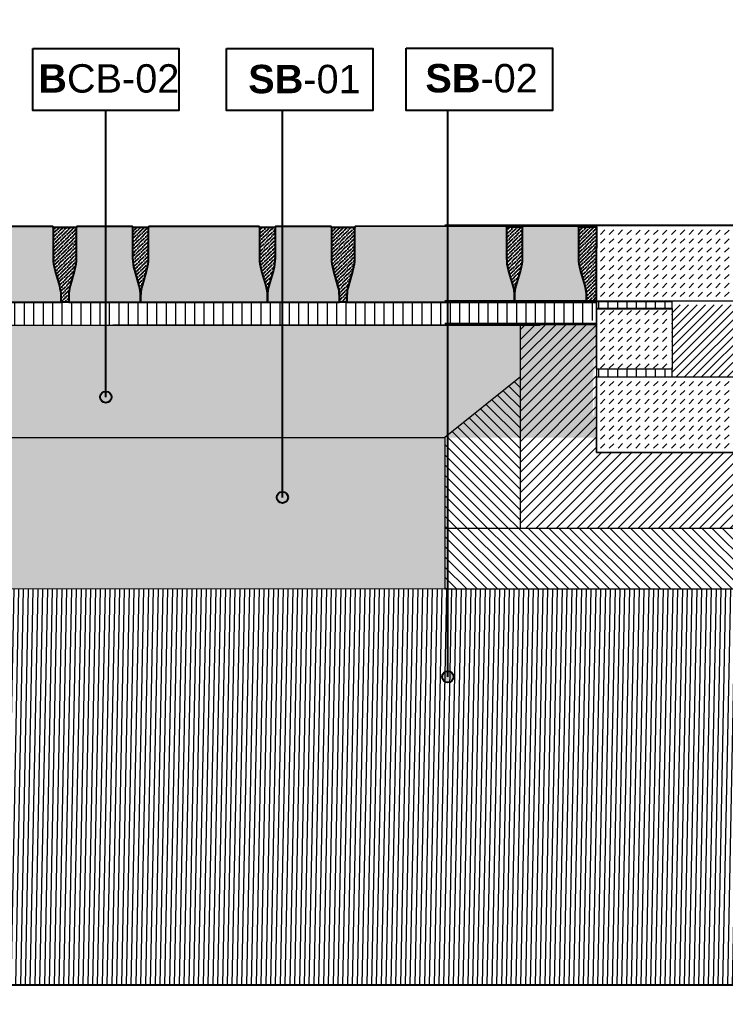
# Model space of a CAD drawing. Header units: metres. Extents: x -325 to 301, y -147 to 149.
# Drawn here: x 70.762 to 71.694, y 79.092 to 80.389 of the extents above; entities that cross this region are included whole.
import ezdxf

# ---------------------------------------------------------------- set-up
doc = ezdxf.new("R2010")
doc.units = ezdxf.units.M
doc.linetypes.add('HIDDEN', pattern=[0.375, 0.25, -0.125])
for name, color, linetype, plot in [('-aux', 50, 'Continuous', False), ('-AUX-QAD', 5, 'Continuous', False), ('02-L-AUX', 2, 'Continuous', False)]:
    doc.layers.add(name, color=color, linetype=linetype, plot=plot)
doc.layers.add('0-TX-1_25', color=7, linetype='Continuous', true_color=0x3f4f7f)
doc.layers.add('EIT_3 TR sorra', color=7, linetype='Continuous', true_color=0xd8ceb0)
for name, color, linetype in [('02-L-Waterfeatures 02', 152, 'Continuous'), ('1-L- kodolé', 7, 'Continuous'), ('A-KEYPLAN_HATCH', 7, 'Continuous'), ('A_TEXT_2', 7, 'Continuous')]:
    doc.layers.add(name, color=color, linetype=linetype)
for name, color, linetype, lineweight, true_color in [('03-TR-Paviment_05_Open Joint Precast Pavements', 7, 'Continuous', 5, 0xb3b3b3), ('03-TR-Paviment_08_Natural Stone Bleachers', 7, 'Continuous', 5, 0xafad9d), ('3-TR sorra granitica', 7, 'Continuous', 0, 0xf2dac9), ('3-TR tot_u', 7, 'Continuous', 5, 0x787878)]:
    doc.layers.add(name, color=color, linetype=linetype, lineweight=lineweight, true_color=true_color)
for name, color, linetype, lineweight in [('1-CM', 7, 'Continuous', 0), ('3-TR Formigó', 252, 'Continuous', 0), ('3-TR Seleccionat', 44, 'Continuous', 0), ('3-TR Tot-u', 37, 'Continuous', 0)]:
    doc.layers.add(name, color=color, linetype=linetype, lineweight=lineweight)
doc.styles.get("Standard").update_dxf_attribs({"font": 'arial.ttf'})
pattern_1 = [(44.44704254352422, (41.67273347563943, 9.792104224077281), (0.001874050511207277, 0.006619192748027979), [0.008532812500000073, -0.001706562500000015, 0, -0.001706562500000015])]
pattern_2 = [(45, (-73.57863360661477, -79.45729303602415), (0, 0.01172304347040739), [0.00828944353406974, -0.00828944353406974])]

# ---------------------------------------------------------------- blocks, each defined once
blk = doc.blocks.new('hatch keyplan 2')
at = {"layer": 'A-KEYPLAN_HATCH'}
blk.add_lwpolyline([(0, 0.005476596624248486), (0.012874798693294, 0.005476596623793739), (0.012874798693294, -2.273736754432321e-13), (0, 0)], close=True, dxfattribs=at)
blk = doc.blocks.new('hatch keyplan')
at = {"layer": 'A-KEYPLAN_HATCH'}
blk.add_blockref('hatch keyplan 2', (1.430579833341536, 0.8521467901477053), dxfattribs=at)
blk = doc.blocks.new('SB-01')
at = {"layer": 'A-KEYPLAN_HATCH'}
blk.add_blockref('hatch keyplan', (-1.430579833341536, -0.8521467901477053), dxfattribs=at)
at = {"layer": 'A_TEXT_2', "insert": (-0.0007977307988561444, 0.004032374434375541), "char_height": 0.0025, "attachment_point": 1}
blk.add_mtext_dynamic_manual_height_columns('\\pi0.00271;{\\fArial|b1|i0|c0|p34;SB}-01', width=0.01456192034901793, gutter_width=0.015, heights=[0], dxfattribs=at)
blk = doc.blocks.new('B-CB02')
at = {"layer": 'A-KEYPLAN_HATCH'}
blk.add_blockref('hatch keyplan', (-1.430579833341536, -0.8521467901477053), dxfattribs=at)
at = {"layer": 'A_TEXT_2', "insert": (-0.0007977308478888112, 0.004087061300781514), "char_height": 0.0025, "attachment_point": 1}
blk.add_mtext_dynamic_manual_height_columns('\\pi0.00129;{\\fArial|b1|i0|c0|p34;B}CB-02', width=0.01456192034901793, gutter_width=0.015, heights=[0], dxfattribs=at)
blk = doc.blocks.new('SB-02')
at = {"layer": 'A-KEYPLAN_HATCH'}
blk.add_blockref('hatch keyplan', (-1.430579833341138, -0.8521467901475916), dxfattribs=at)
at = {"layer": 'A_TEXT_2', "insert": (-0.0007977306930945227, 0.004083503112326525), "char_height": 0.0025, "attachment_point": 1}
blk.add_mtext_dynamic_manual_height_columns('\\pi0.00249;{\\fArial|b1|i0|c0|p34;SB}-02', width=0.01456192034901793, gutter_width=0.015, heights=[0], dxfattribs=at)
blk = doc.blocks.new('POINT')
at = {"layer": '0-TX-1_25'}
h = blk.add_hatch(dxfattribs=at)
h.set_pattern_fill('ANGLE', color=256)
h.set_pattern_definition([(0, (-83.74681484067048, -12.72584030761209), (0, 6.985), [5.08, -1.905]), (90, (-83.74681484067048, -12.72584030761209), (-6.985, 4.277078946022131e-16), [5.08, -1.905])])
edge = h.paths.add_edge_path()
edge.add_arc((0, 0), 0.0075, 0, 360)
h = blk.add_hatch(color=256, dxfattribs=at)
h.dxf.hatch_style = 1
edge = h.paths.add_edge_path()
edge.add_arc((0, 0), 0.0075, 0, 360)
blk.add_circle((0, 0), 0.0075, dxfattribs=at)
blk = doc.blocks.new('Channel 40cm In Situ + NatStone BRIDGE')
at = {"layer": '02-L-Waterfeatures 02', "lineweight": 9, "transparency": 33554687}
h = blk.add_hatch(dxfattribs=at)
h.set_pattern_fill('ANSI31', color=256, scale=0.002499999999999999, angle=2.627825166700061e-09)
h.set_pattern_definition([(45.00000000262782, (-74.46839384800715, -31.50471234945122), (-0.005612660075925638, 0.005612660075410798), [])])
h.paths.add_polyline_path([(0.3000000000000114, 0.3751946548053837), (0.700000000000017, 0.3751946548053837), (0.6999999999999744, 0.2799999999999869), (0.2999999999999829, 0.2799999999999869)])
at = {"layer": '03-TR-Paviment_08_Natural Stone Bleachers'}
h = blk.add_hatch(dxfattribs=at)
h.set_pattern_fill('DASH', color=256, scale=0.00261084835718732, angle=45, style=0, double=1)
h.set_pattern_definition([(45, (-73.5786336066148, -79.25729303602415), (0, 0.01172304347040739), [0.00828944353406974, -0.00828944353406974])])
h.paths.add_polyline_path([(0.2021016175121417, 0.4799999999999898), (0.1999999999999602, 0.3799999999999955), (0.7999999999999545, 0.3803503295530533), (0.7999999999999545, 0.4796496704469178)])
h = blk.add_hatch(dxfattribs=at)
h.set_pattern_fill('DASH', color=256, scale=0.00261084835718732, angle=45, style=0, double=1)
h.set_pattern_definition(pattern_2)
h.paths.add_polyline_path([(0.2999999999999829, 0.370389309610772), (0.1999999999999886, 0.3703893096107862), (0.1999999999999886, 0.289999999999992), (0.2999999999999829, 0.289999999999992)])
h = blk.add_hatch(dxfattribs=at)
h.set_pattern_fill('DASH', color=256, scale=0.00261084835718732, angle=45, style=0, double=1)
h.set_pattern_definition(pattern_2)
h.paths.add_polyline_path([(0.6999999999999744, 0.3699999999999903), (0.6999999999999886, 0.289999999999992), (0.799999999999983, 0.289999999999992), (0.7999999999999687, 0.3699999999999903)])
h = blk.add_hatch(dxfattribs=at)
h.set_pattern_fill('DASH', color=256, scale=0.00261084835718732, angle=45, style=0, double=1)
h.set_pattern_definition(pattern_2)
h.paths.add_polyline_path([(0.2021016175121702, 0.2799999999999869), (0.1999999999999886, 0.1799999999999926), (0.799999999999983, 0.1803503295530504), (0.799999999999983, 0.2796496704469149)])
at = {"layer": '3-TR Formigó'}
h = blk.add_hatch(dxfattribs=at)
h.set_pattern_fill('ANSI31', color=256, scale=0.003, style=0)
h.set_pattern_definition([(45, (-1.72278030314429, -0.4671306817948562), (-0.006735192090801864, 0.006735192090801864), [])])
h.paths.add_polyline_path([(0.9005951657386646, 0.3498399860566224), (0.8004356631852261, 0.3501600139433663), (0.7995643368147398, 0.1799769889708358), (0.2003349191736561, 0.1799769889708358), (0.2003349762293283, 0.3500000212203531), (0.1003579746080447, 0.3499999787796497), (0.1003579302028186, 0.0799999999999983), (0.8994048342612899, 0.0800000000000125)])
h = blk.add_hatch(dxfattribs=at)
h.set_pattern_fill('ANSI31', color=256, scale=0.003, angle=270, style=0)
h.set_pattern_definition([(315, (-73.57863360661477, -79.45729303602415), (0.006735192090801866, 0.006735192090801864), [])])
h.paths.add_polyline_path([(0, 0), (0.9999999999999858, 0), (1, 0.2000000000000313), (0.8999999999999773, 0.2800000000000153), (0.8999999999999915, 0.07999999999998408), (0.1003579302028186, 0.0799999999999983), (0.09999999999999432, 0.2800000000000153), (-2.842170943040401e-14, 0.2000000000000313)])
at = {"layer": '3-TR sorra granitica'}
h = blk.add_hatch(dxfattribs=at)
h.set_pattern_fill('LINE', color=256, scale=0.09999999999999998, angle=54.36802460532453, style=0)
h.set_pattern_definition([(90.01449684407224, (24.09453329562963, 208.5451601081702), (-0.0124999995998879, -3.162720719002675e-06), [])])
h.paths.add_polyline_path([(0.2999999999999829, 0.3803893096107913), (0.1999999999999886, 0.3803893096107913), (0.1999999999999886, 0.3703893096107862), (0.2999999999999829, 0.3703893096107862)])
h = blk.add_hatch(dxfattribs=at)
h.set_pattern_fill('LINE', color=256, scale=0.09999999999999998, angle=54.36802460532453, style=0)
h.set_pattern_definition([(90.01449684407224, (24.59453329562963, 208.5447707985594), (-0.0124999995998879, -3.162720719002675e-06), [])])
h.paths.add_polyline_path([(0.799999999999983, 0.3799999999999812), (0.6999999999999886, 0.3799999999999812), (0.6999999999999886, 0.3699999999999761), (0.799999999999983, 0.3699999999999761)])
h = blk.add_hatch(dxfattribs=at)
h.set_pattern_fill('LINE', color=256, scale=0.09999999999999998, angle=54.36802460532453, style=0)
h.set_pattern_definition([(90.01449684407228, (24.09453329562963, 208.4547707985594), (-0.0124999995998879, -3.162720719002675e-06), [])])
h.paths.add_polyline_path([(0.2999999999999829, 0.289999999999992), (0.1999999999999886, 0.289999999999992), (0.1999999999999886, 0.2799999999999869), (0.2999999999999829, 0.2799999999999869)])
h = blk.add_hatch(dxfattribs=at)
h.set_pattern_fill('LINE', color=256, scale=0.09999999999999998, angle=54.36802460532453, style=0)
h.set_pattern_definition([(90.01449684407226, (24.59453329562963, 208.4547707985594), (-0.0124999995998879, -3.162720719002675e-06), [])])
h.paths.add_polyline_path([(0.799999999999983, 0.289999999999992), (0.6999999999999886, 0.289999999999992), (0.6999999999999886, 0.2799999999999869), (0.799999999999983, 0.2799999999999869)])
at = {"layer": '02-L-AUX'}
for points in [[(0.6999999999999886, 0.4799999999999898), (0, 0.4799999999998903)], [(0.6999999999999886, 0.4799999999999898), (0.9999999999999716, 0.4799999999998903)], [(0.1999999999999886, 0.3799999999999955), (0, 0.379999999999967)], [(0.1999999999999886, 0.3799999999999955), (0.2999999999999829, 0.3799999999999955)], [(0.6999999999999886, 0.3799999999999955), (0.9999999999999716, 0.379999999999967)], [(0.1999999999999886, 0.3703893096107862), (0.2999999999999829, 0.3703893096107862)], [(0.1999999999999886, 0.3499999999999943), (0, 0.3500000000000369)], [(0.799999999999983, 0.3499999999999943), (0.9999999999999716, 0.3500000000000369)]]:
    blk.add_lwpolyline(points, dxfattribs=at)
at = {"layer": '1-CM'}
for points in [[(0.1999999999999886, 0.3799999999999955), (0.1999999999999744, 0.4799999999999187), (0.7999999999999687, 0.4799999999999471), (0.7999999999999687, 0.3799999999999955)], [(0.1999999999999886, 0.3703893096107862), (0.2999999999999829, 0.3703893096107862), (0.2999999999999829, 0.3799999999999955), (0.1999999999999886, 0.3799999999999955)], [(0.7999999999999687, 0.3699999999999761), (0.6999999999999886, 0.3699999999999761), (0.6999999999999886, 0.3799999999999955), (0.7999999999999687, 0.3799999999999955)], [(0.6999999999999886, 0.289999999999992), (0.6999999999999744, 0.3699999999999903), (0.7999999999999687, 0.3699999999999903), (0.799999999999983, 0.289999999999992)], [(0.8999999999999915, 0.0799999999999983), (0.09999999999999432, 0.0799999999999983), (0.09999999999999432, 0.3499999999999943), (0.1999999999999886, 0.3499999999999943), (0.1999999999999886, 0.1799999999999926), (0.799999999999983, 0.1799999999999926), (0.799999999999983, 0.3499999999999943), (0.8999999999999773, 0.3499999999999943)], [(0.2999999999999829, 0.289999999999992), (0.1999999999999886, 0.289999999999992), (0.1999999999999886, 0.2799999999999869), (0.2999999999999829, 0.2799999999999869)], [(0.6999999999999886, 0.289999999999992), (0.799999999999983, 0.289999999999992), (0.799999999999983, 0.2799999999999869), (0.6999999999999886, 0.2799999999999869)], [(0.1999999999999886, 0.2799999999999869), (0.799999999999983, 0.2799999999999869), (0.799999999999983, 0.1799999999999926), (0.1999999999999886, 0.1799999999999926)]]:
    blk.add_lwpolyline(points, close=True, dxfattribs=at)
for points in [[(0.2999999999999829, 0.3703893096107862), (0.2999999999999829, 0.289999999999992), (0.1999999999999886, 0.289999999999992), (0.1999999999999886, 0.3703893096107862)], [(0.1999999999999886, 0.3703893096107862), (0.2999999999999829, 0.3703893096107862)], [(0.09999999999999432, 0.2800000000000153), (-2.842170943040401e-14, 0.2000000000000313), (0, 0.0799999999999983), (0, 0), (0.8999999999999915, 0), (0.9999999999999858, 0), (0.9999999999999716, 0.07999999999998408), (1, 0.2000000000000313), (0.8999999999999773, 0.2800000000000153)]]:
    blk.add_lwpolyline(points, dxfattribs=at)
at = {"layer": '1-CM', "linetype": 'HIDDEN', "ltscale": 0.05}
for points in [[(0.1003579302028186, 0.0799999999999983), (0.0003579302028242637, 0.0799999999999983)], [(0.8999999999999773, 0.07999999999998408), (0.9999999999999716, 0.07999999999998408)]]:
    blk.add_lwpolyline(points, dxfattribs=at)

msp = doc.modelspace()

# ---------------------------------------------------------------- hatches: boundary and pattern name
at = {"layer": '03-TR-Paviment_05_Open Joint Precast Pavements'}
h = msp.add_hatch(color=256, dxfattribs=at)
h.dxf.hatch_style = 1
edge = h.paths.add_edge_path()
edge.add_line((70.81721722362865, 80.01634087322162), (70.81721515088647, 80.02453665178017))
edge.add_arc((70.76879759436449, 80.02452440123028), 0.0484175580717994, 0.01449690650776215, 16.01351603289587)
edge.add_line((70.81533638881675, 80.03788106775175), (70.80938450110526, 80.0586192975894))
edge.add_arc((70.86431169265003, 80.07438344069864), 0.05714459361098313, 180.0144976407693, 196.0135167670525, ccw=False)
edge.add_line((70.80716710086838, 80.07436898131283), (70.80715669546424, 80.11549425425979))
edge.add_line((70.80715669546424, 80.11549425425979), (70.80635949035081, 80.11549405255313))
edge.add_line((70.80635949035081, 80.11549405255313), (70.80635927678507, 80.11633812833628))
edge.add_line((70.80635927678507, 80.11633812833628), (70.60678783386328, 80.11628763424663))
edge.add_line((70.60678783386328, 80.11628763424663), (70.60678804742939, 80.1154435570665))
edge.add_line((70.60678804742939, 80.1154435570665), (70.60599084184936, 80.11544335908502))
edge.add_line((70.60599084184936, 80.11544335908502), (70.60600124771976, 80.07431808380987))
edge.add_arc((70.54885665829416, 80.07430362132193), 0.05714459125573003, -15.984518374578215, 0.01450075170441778, ccw=False)
edge.add_line((70.603791819047, 80.05856728048795), (70.59785042682407, 80.03782603725416))
edge.add_arc((70.64439596928125, 80.02449292337563), 0.04841755310143721, 164.0154767828985, 180.0144959092875)
edge.add_line((70.5959784177294, 80.0244806736697), (70.59598049140278, 80.01628489557704))
edge.add_line((70.59598049140278, 80.01628489557704), (70.81721722362865, 80.01634087322162))
h = msp.add_hatch(color=256, dxfattribs=at)
h.dxf.hatch_style = 1
edge = h.paths.add_edge_path()
edge.add_line((70.92218030541714, 80.01636743162499), (70.92217823314077, 80.02456320971801))
edge.add_arc((70.87376067141582, 80.02455095820847), 0.04841756327499123, 0.01449804057935548, 16.01351716696703)
edge.add_line((70.92029947060502, 80.03790762708647), (70.91434758242788, 80.05864585692397))
edge.add_arc((70.96927476781235, 80.0744099957868), 0.05714458651828371, 180.0144952522338, 196.0135143785157, ccw=False)
edge.add_line((70.9121301831228, 80.07439553878501), (70.91211977725297, 80.11552081173184))
edge.add_line((70.91211977725297, 80.11552081173184), (70.91132257213931, 80.11552061095648))
edge.add_line((70.91132257213931, 80.11552061095648), (70.91132235950488, 80.11636468673989))
edge.add_line((70.91132235950488, 80.11636468673989), (70.83802456694266, 80.11634614159843))
edge.add_line((70.83802456694266, 80.11634614159843), (70.83802478050899, 80.11550206348699))
edge.add_line((70.83802478050899, 80.11550206348699), (70.83722757446306, 80.11550186643669))
edge.add_line((70.83722757446306, 80.11550186643669), (70.83723798079936, 80.07437659023034))
edge.add_arc((70.7800933944539, 80.07436212986569), 0.05714458817504688, -15.984520502701116, 0.014498623581914671, ccw=False)
edge.add_line((70.83502855166068, 80.05862578783962), (70.82908715943776, 80.03788454460586))
edge.add_arc((70.87563270023821, 80.02455143095978), 0.04841755144475226, 164.0154765074497, 180.0144956338388)
edge.add_line((70.827215150343, 80.02453918148703), (70.82721722494769, 80.01634340339461))
edge.add_line((70.82721722494769, 80.01634340339461), (70.92218030541714, 80.01636743162499))
h = msp.add_hatch(color=256, dxfattribs=at)
h.dxf.hatch_style = 1
edge = h.paths.add_edge_path()
edge.add_line((71.08967146225187, 80.016409809314), (71.0896693881127, 80.02460558787222))
edge.add_arc((71.04125183039872, 80.02459334086844), 0.04841755926288743, 0.0144927098038582, 16.01351183619179)
edge.add_line((71.08779062697418, 80.03795000430969), (71.08183873926271, 80.05868823414734))
edge.add_arc((71.13676592938393, 80.07445237536666), 0.05714459172131751, 180.0144962131263, 196.0135153394093, ccw=False)
edge.add_line((71.0796213394916, 80.0744379174052), (71.0796109336218, 80.11556319035205))
edge.add_line((71.0796109336218, 80.11556319035205), (71.07881372850825, 80.11556298911106))
edge.add_line((71.07881372850825, 80.11556298911106), (71.07881351494251, 80.1164070648942))
edge.add_line((71.07881351494251, 80.1164070648942), (70.93298764834343, 80.11637016982904))
edge.add_line((70.93298764834343, 80.11637016982904), (70.93298786284122, 80.11552609125215))
edge.add_line((70.93298786284122, 80.11552609125215), (70.93219065726095, 80.11552589420198))
edge.add_line((70.93219065726095, 80.11552589420198), (70.93220106313157, 80.07440061799552))
edge.add_arc((70.87505647631966, 80.07438616094421), 0.05714458864066561, -15.984523824931216, 0.01449530135130317, ccw=False)
edge.add_line((70.9299916330616, 80.05864981560457), (70.92405024130444, 80.03790857190525))
edge.add_arc((70.97059578376167, 80.02457545802676), 0.04841755310148012, 164.0154767829655, 180.0144959093548)
edge.add_line((70.92217823220979, 80.02456320832077), (70.92218030541714, 80.01636743162499))
edge.add_line((70.92218030541714, 80.01636743162499), (71.08967146225187, 80.016409809314))
h = msp.add_hatch(color=256, dxfattribs=at)
h.dxf.hatch_style = 1
edge = h.paths.add_edge_path()
edge.add_line((71.18463454458609, 80.01643382916293), (71.18463247091248, 80.02462960818691))
edge.add_arc((71.13621491061201, 80.02461735478816), 0.0484175618510017, 0.01450027663030645, 16.01351940301869)
edge.add_line((71.18275370791119, 80.03797402508958), (71.1768018206655, 80.05871225446171))
edge.add_arc((71.23172900770658, 80.0744763935578), 0.05714458817496195, 180.0144950188371, 196.0135141451203, ccw=False)
edge.add_line((71.1745844213603, 80.07446193678838), (71.17457401549024, 80.11558721066653))
edge.add_line((71.17457401549024, 80.11558721066653), (71.17377681037645, 80.11558701035688))
edge.add_line((71.17377681037645, 80.11558701035688), (71.17377659727661, 80.1164310852088))
edge.add_line((71.17377659727661, 80.1164310852088), (71.10047880518005, 80.11641254006747))
edge.add_line((71.10047880518005, 80.11641254006747), (71.10047901874614, 80.11556846288734))
edge.add_line((71.10047901874614, 80.11556846288734), (71.09968181316633, 80.11556826397454))
edge.add_line((71.09968181316633, 80.11556826397454), (71.09969221810519, 80.07444298963047))
edge.add_arc((71.04254762678957, 80.07442852856612), 0.05714459314539205, -15.984519802410375, 0.014499323871916658, ccw=False)
edge.add_line((71.09748278896686, 80.05869218584276), (71.09154139674384, 80.03795094307466))
edge.add_arc((71.13808694297958, 80.02461783204498), 0.04841755594941401, 164.0154812551288, 180.0145003815175)
edge.add_line((71.08966938858073, 80.02460557855909), (71.08967146225386, 80.01640980139776))
edge.add_line((71.08967146225386, 80.01640980139776), (71.18463454458609, 80.01643382916293))
h = msp.add_hatch(color=256, dxfattribs=at)
h.dxf.hatch_style = 1
edge = h.paths.add_edge_path()
edge.add_line((71.41587127580539, 80.01649232626971), (71.41586920352889, 80.02468810482839))
edge.add_arc((71.36745164700689, 80.02467585427847), 0.04841755807180651, 0.01449690654139336, 16.01351603293052)
edge.add_line((71.41399044145915, 80.03803252079997), (71.40803855328201, 80.05877075063749))
edge.add_arc((71.46296574363663, 80.07453489020003), 0.05714459148861199, 180.0144945518584, 196.0135136781414, ccw=False)
edge.add_line((71.40582115397659, 80.07452043389551), (71.40581074857243, 80.11564570684244))
edge.add_line((71.40581074857243, 80.11564570684244), (71.40501354299322, 80.11564550560135))
edge.add_line((71.40501354299322, 80.11564550560135), (71.40501332942712, 80.11648958278148))
edge.add_line((71.40501332942712, 80.11648958278148), (71.20544188650547, 80.11643908822616))
edge.add_line((71.20544188650547, 80.11643908822616), (71.20544210053747, 80.11559501011483))
edge.add_line((71.20544210053747, 80.11559501011483), (71.20464489542323, 80.1155948116678))
edge.add_line((71.20464489542323, 80.1155948116678), (71.2046552998965, 80.07446953685798))
edge.add_arc((71.14751071212757, 80.0744550746033), 0.05714458959900513, -15.984518608046812, 0.01450051823638887, ccw=False)
edge.add_line((71.20244587122362, 80.0587187340017), (71.19650447853503, 80.03797749076782))
edge.add_arc((71.24305001980028, 80.02464438043548), 0.04841755097905853, 164.0154804286811, 180.014499555071)
edge.add_line((71.1946324703716, 80.02463212764923), (71.19463454357928, 80.01643634955646))
edge.add_line((71.19463454357928, 80.01643634955646), (71.41587127580539, 80.01649232626971))
h = msp.add_hatch(color=256, dxfattribs=at)
h.dxf.hatch_style = 1
edge = h.paths.add_edge_path()
edge.add_line((71.51083436000137, 80.01651634961156), (71.510832287725, 80.02471212770459))
edge.add_arc((71.46241472600005, 80.02469987619506), 0.04841756327499123, 0.01449804056253881, 16.01351716695087)
edge.add_line((71.50895352518924, 80.03805654507305), (71.50300163701209, 80.05879477491055))
edge.add_arc((71.55792882239656, 80.07455891377332), 0.05714458651827486, 180.0144952521768, 196.0135143784589, ccw=False)
edge.add_line((71.50078423770702, 80.07454445677159), (71.5007738318372, 80.11566972971842))
edge.add_line((71.5007738318372, 80.11566972971842), (71.49997662672354, 80.11566952894309))
edge.add_line((71.49997662672354, 80.11566952894309), (71.4999764140891, 80.11651360472646))
edge.add_line((71.4999764140891, 80.11651360472646), (71.42667862152688, 80.116495059585))
edge.add_line((71.42667862152688, 80.116495059585), (71.42667883509321, 80.11565098147356))
edge.add_line((71.42667883509321, 80.11565098147356), (71.42588162904728, 80.11565078442327))
edge.add_line((71.42588162904728, 80.11565078442327), (71.42589203538357, 80.07452550821694))
edge.add_arc((71.36874744903807, 80.07451104785223), 0.05714458817508952, -15.984520502644216, 0.014498623638871777, ccw=False)
edge.add_line((71.42368260624491, 80.0587747058262), (71.41774121402199, 80.03803346259245))
edge.add_arc((71.46428675482244, 80.02470034894637), 0.04841755144475226, 164.0154765074497, 180.0144956338388)
edge.add_line((71.41586920492722, 80.02468809947362), (71.41587127953191, 80.0164923213812))
edge.add_line((71.41587127953191, 80.0164923213812), (71.51083436000137, 80.01651634961156))
at = {"layer": '3-TR Seleccionat'}
h = msp.add_hatch(dxfattribs=at)
h.set_pattern_fill('ANSI31', color=256, scale=0.002, angle=223.8682194563586, style=0)
h.set_pattern_definition([(268.8682194563586, (428207.7918871925, -659342.0485107687), (-0.006348761178338337, 0.0001254252782496586), [])])
h.paths.add_polyline_path([(70.23050290358867, 79.63742942411915), (70.23050290358867, 79.11534834763397), (73.11134009792734, 79.11534834763397), (73.11134009792734, 79.6379909167658), (72.02354350174323, 79.6379909167658), (71.50344901365679, 79.6379909167658)])
at = {"layer": '3-TR sorra granitica'}
h = msp.add_hatch(dxfattribs=at)
h.set_pattern_fill('LINE', color=256, scale=0.09999999999999998, angle=54.36802460532453, style=0)
h.set_pattern_definition([(90.01449684407237, (95.59110275207881, 288.1782643240952), (-0.0124999995998879, -3.162720719002675e-06), [])])
h.paths.add_polyline_path([(71.52390904111691, 80.00702844938786), (71.52390625276999, 80.0069936491303), (71.52388609988607, 80.0162579862842)])
h.paths.add_polyline_path([(71.51815766114444, 79.98702472745104), (71.52157756735696, 80.01625810189476), (70.22854656920568, 80.01632285647317), (70.22795924194784, 79.98659359818063)])
at = {"layer": '3-TR Tot-u'}
h = msp.add_hatch(dxfattribs=at)
h.set_pattern_fill('EARTH', color=256, scale=0.005, angle=-84.07414778341365)
h.set_pattern_definition([(275.9258522165863, (7.704253271968483, 0.250561291882903), (0.03485825126725671, -0.02830242601949161), [0.03175, -0.03175]), (275.9258522165863, (7.716095898959749, 0.251790509116859), (0.03485825126725671, -0.02830242601949161), [0.03175, -0.03175]), (275.9258522165863, (7.727938525951013, 0.2530197263508149), (0.03485825126725671, -0.02830242601949161), [0.03175, -0.03175]), (5.925852216586344, (7.732295807359421, 0.2494819230983785), (0.02830242601949161, 0.03485825126725671), [0.03174999999999998, -0.03174999999999998]), (5.925852216586344, (7.733525024593376, 0.2376392961071132), (0.02830242601949161, 0.03485825126725671), [0.03174999999999998, -0.03174999999999998]), (5.925852216586344, (7.734754241827332, 0.2257966691158478), (0.02830242601949161, 0.03485825126725671), [0.03174999999999998, -0.03174999999999998])])
h.paths.add_polyline_path([(71.32392653132165, 79.83777331075562), (70.23050290358867, 79.83742942411915), (70.23050290358867, 79.63742942411915), (73.11086919515688, 79.6379909167658), (73.11091957231001, 79.83710018296216), (72.32392653132167, 79.83628327515538), (72.32392653132165, 79.71566186349253), (72.32392653132166, 79.63777331075559), (71.32392653132167, 79.6378365292112)])
at = {"layer": '3-TR tot_u'}
h = msp.add_hatch(dxfattribs=at)
h.set_pattern_fill('AR-CONC', color=256, scale=0.0002499999999999997, angle=92.9928143935928)
h.set_pattern_definition([(142.9928143935928, (7.704253271968483, 0.250561291882903), (0.00160133854976033, 0.04569209416202706), [0.004762499999999995, -0.05238749999999995]), (87.99281439359284, (7.704253271968483, 0.250561291882903), (-0.04723904418761809, -0.01129264178091974), [0.003809999999999996, -0.04191014604249996]), (193.4442590935928, (7.70438671657812, 0.2543689541782528), (-0.04563770368725484, 0.03439945236275431), [0.004047502199999994, -0.04452256114999993]), (139.1770143935928, (7.691570593619338, 0.2498982157996776), (0.00695793884922797, 0.0682260934048176), [0.007143749999999992, -0.07858124999999991]), (189.6283720035927, (7.692150415296185, 0.2555837182149712), (-0.06487092434638955, 0.05604051034146583), [0.006071255784999993, -0.06678390203999993]), (84.17696556359282, (7.691570593619338, 0.2498982157996776), (-0.06487092434352237, 0.05604051034498883), [0.005714991767499994, -0.06286493297999993]), (113.9928143935928, (7.694409725165012, 0.2564053239950561), (0.02355245547627941, 0.03918673552424966), [0.004762499999999994, -0.05238749999999994]), (58.99281439359278, (7.694409725165012, 0.2564053239950561), (-0.04679086962607495, 0.01302528763197387), [0.003809999999999996, -0.04190999999999995]), (164.4442593935928, (7.696372429800862, 0.259670885287972), (-0.02323841438272714, 0.05221202305941412), [0.004047502199999996, -0.04452248439999995]), (130.4928143935928, (7.704253271968483, 0.250561291882903), (-0.02115024290892982, -0.0003325720948346777), [0, -0.04140199999999996, 0, -0.04254499999999996, 0, -0.04206874999999995]), (100.4928143935928, (7.704253271968483, 0.250561291882903), (-0.02588315998721204, 0.01537450676871891), [0, -0.02425699999999997, 0, -0.04044949999999996, 0, -0.01603374999999999]), (60.4928143935928, (7.704992601801279, 0.2364201055236071), (-0.0003395878614522781, 0.03392619092123889), [0, -0.01587499999999998, 0, -0.04952999999999995, 0, -0.06572249999999992]), (50.49281439359279, (7.705324139842892, 0.2300787663490349), (-0.008281435526141462, 0.03664990282591291), [0, -0.02063749999999997, 0, -0.03289299999999994, 0, -0.04667249999999993])])
h.paths.add_polyline_path([(71.51904823651651, 79.86688246270207), (71.52094470090387, 79.86684499630442), (71.52329816055163, 79.98597212486268), (71.52140096257398, 79.98597245847724)])
h.paths.add_polyline_path([(71.46587387766871, 79.83742942411915), (71.52251507669723, 79.83742942411915), (71.52103196120672, 79.98702659902962), (70.24639215315044, 79.98619666358816), (70.23050290358867, 79.98619205561157), (70.23050290358867, 79.83742942411915), (71.45454513225454, 79.83742942411915)])
at = {"layer": 'EIT_3 TR sorra'}
h = msp.add_hatch(dxfattribs=at)
h.set_pattern_fill('ANSI36', color=256, scale=0.00107500000000001, angle=-0.5529574564757708, style=0, double=1)
h.set_pattern_definition(pattern_1)
edge = h.paths.add_edge_path()
edge.add_line((70.82721722490142, 80.0163399053469), (70.81721722730767, 80.01633737517486))
edge.add_line((70.81721722730767, 80.01633737517486), (70.81721515223734, 80.02453315326714))
edge.add_arc((70.76879759949293, 80.0245209055659), 0.04841755429349971, 0.0144935366534883, 16.01351266276665)
edge.add_line((70.81533639109914, 80.03787756830766), (70.80938450385227, 80.05861580233636))
edge.add_arc((70.86431168923691, 80.07437994119921), 0.05714458651846229, 180.0144952522765, 196.0135143784939, ccw=False)
edge.add_line((70.80716710454719, 80.07436548419739), (70.8071566982581, 80.11549425472616))
edge.add_line((70.8071566982581, 80.11549425472616), (70.83722757632678, 80.1155018622462))
edge.add_line((70.83722757632678, 80.1155018622462), (70.83723798121876, 80.07437309218275))
edge.add_arc((70.78009339156002, 80.07435863135156), 0.05714459148845403, -15.984520035793025, 0.01449909051797249, ccw=False)
edge.add_line((70.83502855208033, 80.05862228886072), (70.8290871603227, 80.03788104702404))
edge.add_arc((70.87563269615312, 80.02454793407519), 0.04841754647488581, 164.0154756810272, 180.0144948072401)
edge.add_line((70.82721515122759, 80.02453568530221), (70.82721722490142, 80.0163399053469))
edge.add_line((70.82721722490142, 80.0163399053469), (70.81721722730767, 80.01633737517486))
h = msp.add_hatch(dxfattribs=at)
h.set_pattern_fill('ANSI36', color=256, scale=0.00107500000000001, angle=-0.5529574564757708, style=0, double=1)
h.set_pattern_definition(pattern_1)
edge = h.paths.add_edge_path()
edge.add_line((70.92218030956184, 80.01636393357835), (70.92217823402584, 80.02455971167052))
edge.add_arc((70.87376067915983, 80.024547460888), 0.04841755641586741, 0.01449718229244484, 16.01351630840481)
edge.add_line((70.9202994719562, 80.03790412717645), (70.91434758564077, 80.05864236073974))
edge.add_arc((70.9692747731486, 80.07440649652237), 0.05714458770954138, 180.0144916964865, 196.0135108227056, ccw=False)
edge.add_line((70.9121301872669, 80.07439204306665), (70.91211978097814, 80.11552081219844))
edge.add_line((70.91211978097814, 80.11552081219844), (70.9321906586591, 80.11552588954574))
edge.add_line((70.9321906586591, 80.11552588954574), (70.93220106401664, 80.07439711994803))
edge.add_arc((70.87505647720488, 80.07438266289671), 0.05714458864051641, -15.984523824944972, 0.01449530136562771, ccw=False)
edge.add_line((70.92999163394667, 80.05864631755709), (70.92405024265459, 80.0379050761862))
edge.add_arc((70.97059578133386, 80.02457195945871), 0.04841755025414777, 164.0154723107605, 180.0144914369727)
edge.add_line((70.92217823262835, 80.02455971353281), (70.92218030816521, 80.01636393218098))
h = msp.add_hatch(dxfattribs=at)
h.set_pattern_fill('ANSI36', color=256, scale=0.00107500000000001, angle=-0.5529574564757708, style=0, double=1)
h.set_pattern_definition(pattern_1)
edge = h.paths.add_edge_path()
edge.add_line((71.08967146453355, 80.01640631266386), (71.0896693908603, 80.02460209029086))
edge.add_arc((71.04125183622664, 80.0245898411653), 0.04841755618310783, 0.01449522157214543, 16.01351434768516)
edge.add_line((71.08779062925635, 80.03794650579692), (71.08183874294103, 80.05868473889453))
edge.add_arc((71.13676593282935, 80.07444888177056), 0.05714459195448158, 180.0144978742515, 196.0135170004711, ccw=False)
edge.add_line((71.07962134270427, 80.07443442215231), (71.07961093734693, 80.11556319105149))
edge.add_line((71.07961093734693, 80.11556319105149), (71.09968181549365, 80.11556826793324))
edge.add_line((71.09968181549365, 80.11556826793324), (71.099692220851, 80.07443949903404))
edge.add_arc((71.0425476293023, 80.07442503962623), 0.05714459337803799, -15.984521463425608, 0.014497662884991769, ccw=False)
edge.add_line((71.09748279124705, 80.05868869524623), (71.09154139902377, 80.03794745340943))
edge.add_arc((71.13808693130807, 80.02461433926848), 0.04841754339415512, 164.0154731693031, 180.0144922955159)
edge.add_line((71.08966938946274, 80.0246020926188), (71.08967146360246, 80.01640631173231))
h = msp.add_hatch(dxfattribs=at)
h.set_pattern_fill('ANSI36', color=256, scale=0.00107500000000001, angle=-0.5529574564757708, style=0, double=1)
h.set_pattern_definition(pattern_1)
edge = h.paths.add_edge_path()
edge.add_line((71.19463454492484, 80.01643287199818), (71.18463454686554, 80.01643034136036))
edge.add_line((71.18463454686554, 80.01643034136036), (71.18463247272628, 80.02462612038423))
edge.add_arc((71.13621492140639, 80.0246138707938), 0.04841755286945317, 0.01449577267110529, 16.01351489878401)
edge.add_line((71.18275371112256, 80.03797053495894), (71.17680182527289, 80.05870876805669))
edge.add_arc((71.23172900876753, 80.07447290834295), 0.05714458509446901, 180.0144971468415, 196.0135162730595, ccw=False)
edge.add_line((71.17458442550227, 80.07445844945192), (71.17457401921536, 80.11558721136596))
edge.add_line((71.17457401921536, 80.11558721136596), (71.20464489635283, 80.11559481842012))
edge.add_line((71.20464489635283, 80.11559481842012), (71.20465530170819, 80.07446605743718))
edge.add_arc((71.14751071181615, 80.07445159826266), 0.05714459172131309, -15.984521696908018, 0.014497429402808848, ccw=False)
edge.add_line((71.20244587210411, 80.05871525411501), (71.19650447941491, 80.03797401320944))
edge.add_arc((71.24305001902385, 80.02464090310939), 0.04841754932281962, 164.0154801531912, 180.0144992794035)
edge.add_line((71.19463247125135, 80.02462865055651), (71.19463454492484, 80.01643287199818))
edge.add_line((71.19463454492484, 80.01643287199818), (71.18463454686554, 80.01643034136036))
h = msp.add_hatch(dxfattribs=at)
h.set_pattern_fill('ANSI36', color=256, scale=0.00107500000000001, angle=-0.5529574564757708, style=0, double=1)
h.set_pattern_definition(pattern_1)
edge = h.paths.add_edge_path()
edge.add_line((71.41587127947925, 80.01648884871202), (71.415869205806, 80.02468462633904))
edge.add_arc((71.36745165282923, 80.02467237698103), 0.0484175545262805, 0.0144954971384326, 16.01351462325074)
edge.add_line((71.41399044420217, 80.03802904137943), (71.40803855788673, 80.05876727494271))
edge.add_arc((71.46296574635161, 80.0745314159288), 0.05714459006491741, 180.0144964465514, 196.0135155727691, ccw=False)
edge.add_line((71.40582115811574, 80.07451695773496), (71.4058107513662, 80.11564570754165))
edge.add_line((71.4058107513662, 80.11564570754165), (71.42588162904728, 80.11565078442327))
edge.add_line((71.42588162904728, 80.11565078442327), (71.42589203533127, 80.07452203415077))
edge.add_arc((71.3687474454393, 80.07450757497627), 0.05714459172126336, -15.984521696921774, 0.014497429388484306, ccw=False)
edge.add_line((71.4236826057272, 80.05877123082863), (71.417741213038, 80.03802998992305))
edge.add_arc((71.46428674910078, 80.02469687863096), 0.04841754624203213, 164.0154776415183, 180.0144967677303)
edge.add_line((71.41586920440854, 80.02468462820134), (71.41587127854805, 80.01648884824614))
h = msp.add_hatch(dxfattribs=at)
h.set_pattern_fill('ANSI36', color=256, scale=0.00107500000000001, angle=-0.5529574564757708, style=0, double=1)
h.set_pattern_definition([(44.44704254352422, (42.26138753022364, 9.792253142063867), (0.001874050511207277, 0.006619192748027979), [0.008532812500000073, -0.001706562500000015, 0, -0.001706562500000015])])
edge = h.paths.add_edge_path()
edge.add_line((71.51083436414605, 80.01651285156493), (71.52388609988607, 80.0162579862842))
edge.add_line((71.52388609988607, 80.0162579862842), (71.51083436274942, 80.01651285016756))
edge.add_arc((71.44297021295226, 80.02143933400089), 0.06804272974132795, 355.8479924169893, 374.1325436156768)
edge.add_line((71.50895352654041, 80.03805304516302), (71.503001640225, 80.05879127872632))
edge.add_arc((71.55792882773282, 80.07455541450895), 0.05714458770954138, 180.0144916964865, 196.0135108227056, ccw=False)
edge.add_line((71.50078424185112, 80.07454096105323), (71.50077383556237, 80.11566973018502))
edge.add_line((71.50077383556237, 80.11566973018502), (71.52084471324332, 80.11567480753232))
edge.add_line((71.52084471324332, 80.11567480753232), (71.52390889470436, 80.11561427197245))
edge.add_line((71.52390889470436, 80.11561427197245), (71.5238860300877, 80.05865292884396))
edge.add_line((71.5238860300877, 80.05865292884396), (71.5238860300877, 80.03285685426447))
edge.add_line((71.5238860300877, 80.03285685426447), (71.5238860984886, 80.01625798814649))
edge.add_line((71.5238860984886, 80.01625798814649), (71.51083436274942, 80.01651285016756))

# ---------------------------------------------------------------- linework, layer by layer
at = {"layer": '-aux'}
for points in [[(70.82721722490142, 80.0163399053469), (70.81721722730767, 80.01633737517486), (70.81721515223734, 80.02453315326714, 0.06992251114754273), (70.81533639109914, 80.03787756830766), (70.80938450385227, 80.05861580233636, -0.06992251114800961), (70.80716710454719, 80.07436548419739), (70.8071566982581, 80.11549425472616), (70.83722757632678, 80.1155018622462), (70.83723798121876, 80.07437309218275, -0.0699225111484148), (70.83502855208033, 80.05862228886072), (70.8290871603227, 80.03788104702404, 0.06992251114798485), (70.82721515122759, 80.02453568530221), (70.82721722490142, 80.0163399053469), (70.81721722730767, 80.01633737517486)], [(70.92218030816521, 80.01636393218098), (70.92218030956184, 80.01636393357835), (70.92217823402584, 80.02455971167052, 0.06992251114754273), (70.9202994719562, 80.03790412717645), (70.91434758564077, 80.05864236073974, -0.06992251114800961), (70.9121301872669, 80.07439204306665), (70.91211978097814, 80.11552081219844), (70.9321906586591, 80.11552588954574), (70.93220106401664, 80.07439711994803, -0.0699225111484148), (70.92999163394667, 80.05864631755709), (70.92405024265459, 80.0379050761862, 0.06992251114798485), (70.92217823262835, 80.02455971353281), (70.92218030816521, 80.01636393218098), (70.92218030956184, 80.01636393357835)], [(71.08967146360246, 80.01640631173231), (71.08967146453355, 80.01640631266386), (71.0896693908603, 80.02460209029086, 0.06992251114754273), (71.08779062925635, 80.03794650579692), (71.08183874294103, 80.05868473889453, -0.06992251114800961), (71.07962134270427, 80.07443442215231), (71.07961093734693, 80.11556319105149), (71.09968181549365, 80.11556826793324), (71.099692220851, 80.07443949903404, -0.0699225111484148), (71.09748279124705, 80.05868869524623), (71.09154139902377, 80.03794745340943, 0.06992251114798485), (71.08966938946274, 80.0246020926188), (71.08967146360246, 80.01640631173231), (71.08967146453355, 80.01640631266386)], [(71.19463454492484, 80.01643287199818), (71.18463454686554, 80.01643034136036), (71.18463247272628, 80.02462612038423, 0.06992251114754273), (71.18275371112256, 80.03797053495894), (71.17680182527289, 80.05870876805669, -0.06992251114800961), (71.17458442550227, 80.07445844945192), (71.17457401921536, 80.11558721136596), (71.20464489635283, 80.11559481842012), (71.20465530170819, 80.07446605743718, -0.0699225111484148), (71.20244587210411, 80.05871525411501), (71.19650447941491, 80.03797401320944, 0.06992251114798485), (71.19463247125135, 80.02462865055651), (71.19463454492484, 80.01643287199818), (71.18463454686554, 80.01643034136036)], [(71.41587127854805, 80.01648884824614), (71.41587127947925, 80.01648884871202), (71.415869205806, 80.02468462633904, 0.06992251114754273), (71.41399044420217, 80.03802904137943), (71.40803855788673, 80.05876727494271, -0.06992251114800961), (71.40582115811574, 80.07451695773496), (71.4058107513662, 80.11564570754165), (71.42588162904728, 80.11565078442327), (71.42589203533127, 80.07452203415077, -0.0699225111484148), (71.4236826057272, 80.05877123082863), (71.417741213038, 80.03802998992305, 0.06992251114798485), (71.41586920440854, 80.02468462820134), (71.41587127854805, 80.01648884824614), (71.41587127947925, 80.01648884871202)], [(71.51083436274942, 80.01651285016756), (71.51083436414605, 80.01651285156493), (71.52388609988607, 80.0162579862842), (71.51083436274942, 80.01651285016756, 0.07995110872889244), (71.50895352654041, 80.03805304516302), (71.503001640225, 80.05879127872632, -0.06992251114800961), (71.50078424185112, 80.07454096105323), (71.50077383556237, 80.11566973018502), (71.52084471324332, 80.11567480753232), (71.52390889470436, 80.11561427197245), (71.5238860300877, 80.05865292884396), (71.5238860300877, 80.03285685426447), (71.5238860984886, 80.01625798814649), (71.51083436274942, 80.01651285016756), (71.51083436414605, 80.01651285156493)]]:
    msp.add_lwpolyline(points, format="xyb", dxfattribs=at)
at = {"layer": '-AUX-QAD'}
for radius in [1.820887697150468, 1.644287805263133]:
    msp.add_circle((71.59321750729976, 79.88457580875846), radius, dxfattribs=at)
at = {"layer": '0-TX-1_25'}
for points in [[(70.87624386313655, 79.89106813874368), (70.87624386313655, 80.26917599951022)], [(71.10938195787321, 79.75863010522461), (71.10938195787321, 80.26917599951022)], [(71.3278369582273, 79.5218558848198), (71.32783695822732, 80.26917599951022)]]:
    msp.add_lwpolyline(points, dxfattribs=at)
at = {"layer": '02-L-AUX'}
msp.add_lwpolyline([(70.23050290358867, 79.11534834763397), (73.11073696000162, 79.11534834763397)], dxfattribs=at)
at = {"layer": '1-CM'}
for p, q in [((70.23050290358867, 79.9862194138422), (71.44981398209673, 79.9862194138422)), ((71.32392653132165, 79.8374294241194), (70.23050290358867, 79.83742942411915))]:
    msp.add_line(p, q, dxfattribs=at)
for points in [[(71.52390261077066, 80.00702858166923), (71.52390261077066, 79.98777331075559), (71.5239182758028, 80.0162579862842), (70.23050290358867, 80.0162969049973), (70.23050290358867, 80.02937256032784), (70.23050290358867, 80.02937256032784)], [(70.2463921667101, 79.98619662703972), (71.52390626111584, 79.98702869261169)], [(71.52390626111584, 79.98702869261169), (71.52390904111688, 79.8379909167658)], [(71.5238860300877, 79.91595895564879), (71.52390904111688, 79.88595894105505)], [(73.11086909225729, 79.63758421923252), (70.23050290358867, 79.6379909167658)]]:
    msp.add_lwpolyline(points, dxfattribs=at)
at = {"layer": '1-L- kodolé'}
for points in [[(70.81721722362865, 80.01634087322162), (70.81721515088647, 80.02453665178017, 0.06992251114875708), (70.81533638881675, 80.03788106775175), (70.80938450110526, 80.0586192975894, -0.0699225111482901), (70.80716710086838, 80.07436898131283), (70.80715669546424, 80.11549425425979), (70.80635949035081, 80.11549405255313), (70.80635927678507, 80.11633812833628), (70.60678783386328, 80.11628763424663), (70.60678804742939, 80.1154435570665), (70.60599084184936, 80.11544335908502), (70.60600124771976, 80.07431808380987, -0.0699225111482901), (70.603791819047, 80.05856728048795), (70.59785042682407, 80.03782603725416, 0.06992251114875708), (70.5959784177294, 80.0244806736697), (70.59598049140278, 80.01628489557704)], [(70.92218030541714, 80.01636743162499), (70.92217823314077, 80.02456320971801, 0.06992251114875708), (70.92029947060502, 80.03790762708647), (70.91434758242788, 80.05864585692397, -0.0699225111482901), (70.9121301831228, 80.07439553878501), (70.91211977725297, 80.11552081173184), (70.91132257213931, 80.11552061095648), (70.91132235950488, 80.11636468673989), (70.83802456694266, 80.11634614159843), (70.83802478050899, 80.11550206348699), (70.83722757446306, 80.11550186643669), (70.83723798079936, 80.07437659023034, -0.0699225111482901), (70.83502855166068, 80.05862578783962), (70.82908715943776, 80.03788454460586, 0.06992251114875708), (70.827215150343, 80.02453918148703), (70.82721722494769, 80.01634340339461)], [(71.08967146225187, 80.016409809314), (71.0896693881127, 80.02460558787222, 0.06992251114875708), (71.08779062697418, 80.03795000430969), (71.08183873926271, 80.05868823414734, -0.0699225111482901), (71.0796213394916, 80.0744379174052), (71.0796109336218, 80.11556319035205), (71.07881372850825, 80.11556298911106), (71.07881351494251, 80.1164070648942), (70.93298764834343, 80.11637016982904), (70.93298786284122, 80.11552609125215), (70.93219065726095, 80.11552589420198), (70.93220106313157, 80.07440061799552, -0.0699225111482901), (70.9299916330616, 80.05864981560457), (70.92405024130444, 80.03790857190525, 0.06992251114875708), (70.92217823220979, 80.02456320832077), (70.92218030541714, 80.01636743162499)], [(71.18463454458609, 80.01643382916293), (71.18463247091248, 80.02462960818691, 0.06992251114875708), (71.18275370791119, 80.03797402508958), (71.1768018206655, 80.05871225446171, -0.0699225111482901), (71.1745844213603, 80.07446193678838), (71.17457401549024, 80.11558721066653), (71.17377681037645, 80.11558701035688), (71.17377659727661, 80.1164310852088), (71.10047880518005, 80.11641254006747), (71.10047901874614, 80.11556846288734), (71.09968181316633, 80.11556826397454), (71.09969221810519, 80.07444298963047, -0.0699225111482901), (71.09748278896686, 80.05869218584276), (71.09154139674384, 80.03795094307466, 0.06992251114875708), (71.08966938858073, 80.02460557855909), (71.08967146225386, 80.01640980139776)], [(71.41587127580539, 80.01649232626971), (71.41586920352889, 80.02468810482839, 0.06992251114875708), (71.41399044145915, 80.03803252079997), (71.40803855328201, 80.05877075063749, -0.0699225111482901), (71.40582115397659, 80.07452043389551), (71.40581074857243, 80.11564570684244), (71.40501354299322, 80.11564550560135), (71.40501332942712, 80.11648958278148), (71.20544188650547, 80.11643908822616), (71.20544210053747, 80.11559501011483), (71.20464489542323, 80.1155948116678), (71.2046552998965, 80.07446953685798, -0.0699225111482901), (71.20244587122362, 80.0587187340017), (71.19650447853503, 80.03797749076782, 0.06992251114875708), (71.1946324703716, 80.02463212764923), (71.19463454357928, 80.01643634955646)], [(71.51083436000137, 80.01651634961156), (71.510832287725, 80.02471212770459, 0.06992251114875708), (71.50895352518924, 80.03805654507305), (71.50300163701209, 80.05879477491055, -0.0699225111482901), (71.50078423770702, 80.07454445677159), (71.5007738318372, 80.11566972971842), (71.49997662672354, 80.11566952894309), (71.4999764140891, 80.11651360472646), (71.42667862152688, 80.116495059585), (71.42667883509321, 80.11565098147356), (71.42588162904728, 80.11565078442327), (71.42589203538357, 80.07452550821694, -0.0699225111482901), (71.42368260624491, 80.0587747058262), (71.41774121402199, 80.03803346259245, 0.06992251114875708), (71.41586920492722, 80.02468809947362), (71.41587127953191, 80.0164923213812)]]:
    msp.add_lwpolyline(points, format="xyb", close=True, dxfattribs=at)

# ---------------------------------------------------------------- block references
at = {"layer": '0-TX-1_25', "xscale": 15, "yscale": 15, "zscale": 15}
for name, p in [('B-CB02', (70.77968287293685, 80.26917599951237)), ('SB-01', (71.0356209425032, 80.26917599951364)), ('SB-02', (71.27278451847538, 80.26952650881104))]:
    msp.add_blockref(name, p, dxfattribs=at)
at = {"layer": '0-TX-1_25', "rotation": 358.8682194563586}
for p in [(70.87624386313655, 79.89106813874368), (71.10938195787321, 79.75863010522461), (71.3278369582273, 79.5218558848198)]:
    msp.add_blockref('POINT', p, dxfattribs=at)
at = {"layer": '1-CM'}
msp.add_blockref('Channel 40cm In Situ + NatStone BRIDGE', (71.32392653132167, 79.63777331075559), dxfattribs=at)

doc.saveas('drawing.dxf')
